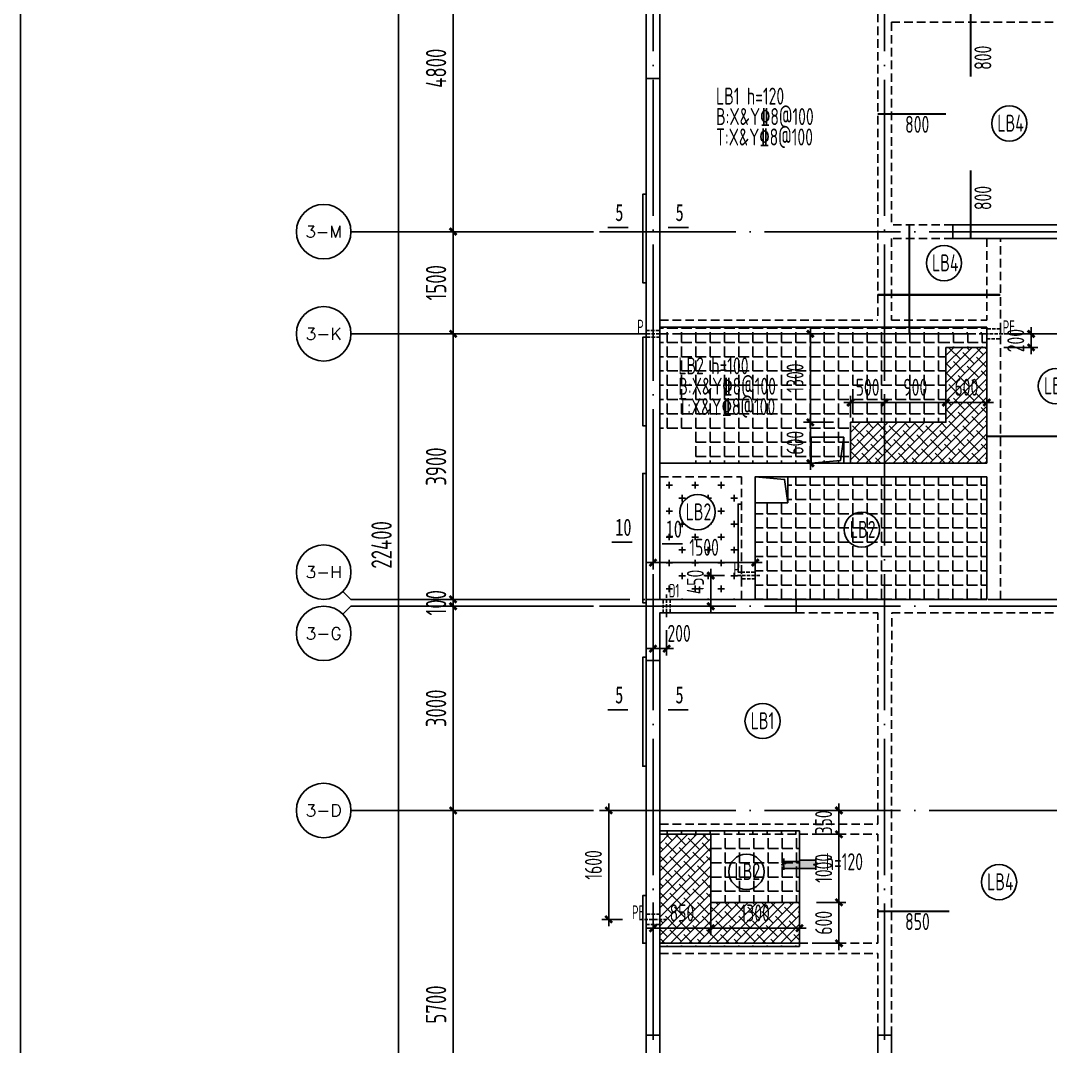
# Model space of a CAD drawing. Extents: x -173820 to 521180, y -715739 to 158231.
# Drawn here: x -14955 to 164, y 70945 to 86010 of the extents above; entities that cross this region are included whole.
import ezdxf
from ezdxf.enums import TextEntityAlignment as Align

# ---------------------------------------------------------------- set-up
doc = ezdxf.new("R2010")
doc.units = 0
doc.header["$LTSCALE"] = 1000
for name, pattern in [('DASH', [0.35, 0.25, -0.1]), ('DOTE', [2.42, 2, -0.2, 0.02, -0.2]), ('HIDDEN2', [0.1875, 0.125, -0.0625])]:
    doc.linetypes.add(name, pattern=pattern)
for name, color, linetype in [('A-线脚看线', 9, 'Continuous'), ('A-设备穿墙洞', 161, 'Continuous'), ('AXIS', 1, 'DOTE'), ('AXIS_TEXT', 7, 'Continuous'), ('DIM', 3, 'Continuous'), ('DIM1', 3, 'Continuous'), ('JG1', 3, 'Continuous'), ('填充', 8, 'Continuous'), ('墙', 6, 'Continuous'), ('挑板', 3, 'Continuous'), ('板筋', 6, 'Continuous'), ('梁', 4, 'HIDDEN2'), ('模板线', 3, 'Continuous'), ('洞口', 5, 'Continuous'), ('钢筋_文字', 7, 'Continuous'), ('钢筋长度标注', 7, 'Continuous')]:
    doc.layers.add(name, color=color, linetype=linetype)
doc.styles.add('_TCH_AXIS', font='COMPLEX', dxfattribs={"bigfont": 'GBCBIG'})
doc.styles.add('COMPLEX', font='COMPLEX')
doc.styles.add('TSSD_BOLD', font='tssdeng2.shx', dxfattribs={"width": 0.7, "height": 250, "bigfont": 'CHINA.shx'})
doc.styles.add('TSSD_Dimension', font='tssdeng.shx', dxfattribs={"width": 0.7, "bigfont": 'Hztxt.shx'})
doc.styles.add('zzt', font='tssdeng.shx', dxfattribs={"width": 0.7, "height": 300, "bigfont": 'tssdchn.shx'})
doc.styles.add('钢筋', font='tssdeng.shx', dxfattribs={"width": 0.7, "height": 250, "bigfont": 'tssdchn.shx'})
doc.styles.add('钢筋长度', font='tssdeng.shx', dxfattribs={"width": 0.7, "height": 300, "bigfont": 'tssdchn.shx'})
doc.styles.add('黑体', font='simhei.ttf', dxfattribs={"width": 0.8})
doc.dimstyles.new('DIM_1_100', dxfattribs={"dimtxt": 300, "dimasz": 100, "dimexe": 200, "dimexo": 50, "dimgap": 100, "dimtad": 1, "dimdec": 0, "dimzin": 0, "dimdsep": 46, "dimtxsty": 'zzt', "dimblk": 'ARCHTICK', "dimcen": 0, "dimclrt": 7, "dimadec": 0, "dimazin": 0, "dimtfac": 1, "dimtdec": 0, "dimtix": 1, "dimtmove": 2, "dimatfit": 0, "dimldrblk": 'ARCHTICK', "dimfxl": 0, "dimtolj": 1, "dimarcsym": 0})
doc.dimstyles.new('TSSD_100_100', dxfattribs={"dimtxt": 250, "dimasz": 100, "dimexe": 100, "dimexo": 250, "dimgap": 100, "dimtad": 1, "dimdec": 0, "dimzin": 0, "dimdsep": 46, "dimtxsty": 'TSSD_Dimension', "dimblk": 'ARCHTICK', "dimcen": 0, "dimdle": 100, "dimclrd": 3, "dimclre": 3, "dimclrt": 7, "dimadec": 0, "dimazin": 0, "dimtfac": 1, "dimtdec": 0, "dimtix": 1, "dimtmove": 2, "dimatfit": 3, "dimfxl": 0, "dimtolj": 1, "dimtzin": 0, "dimarcsym": 0})
pattern_1 = [(0, (-5670, 68710), (0, 209.55), [152.4, -57.15]), (90, (-5670, 68710), (-209.55, 1e-14), [152.4, -57.15])]

# ---------------------------------------------------------------- blocks, each defined once
blk = doc.blocks.new('_ArchTick')
at = {"color": 4, "linetype": 'ByBlock', "const_width": 0.4}
blk.add_lwpolyline([(-0.5, -0.5), (0.5, 0.5)], dxfattribs=at)
blk = doc.blocks.new('*D1288')
at = {"layer": 'Defpoints', "color": 0}
for p in [(-3360, 80110), (-2770, 80110), (-2770, 79510)]:
    blk.add_point(p, dxfattribs=at)
at = {"layer": 'DIM', "color": 3, "lineweight": -2}
for p, q in [((-3360, 79410), (-3360, 80210)), ((-3020, 80110), (-3460, 80110)), ((-3020, 79510), (-3460, 79510))]:
    blk.add_line(p, q, dxfattribs=at)
at = {"layer": 'DIM', "color": 3, "lineweight": -2, "xscale": 100, "yscale": 100, "zscale": 100}
for p, rotation in [((-3360, 80110), 90), ((-3360, 79510), 270)]:
    blk.add_blockref('_ArchTick', p, dxfattribs=dict(at, rotation=rotation))
at = {"layer": 'DIM', "color": 7, "insert": (-3585, 79810), "char_height": 250, "attachment_point": 5, "rotation": 90, "style": 'TSSD_Dimension'}
blk.add_mtext('\\A1;600', dxfattribs=at)
blk = doc.blocks.new('*D1287')
at = {"layer": 'Defpoints', "color": 0}
for p in [(-3360, 81410), (-2770, 81410), (-2770, 80110)]:
    blk.add_point(p, dxfattribs=at)
at = {"layer": 'DIM', "color": 3, "lineweight": -2}
for p, q in [((-3360, 80010), (-3360, 81510)), ((-3020, 81410), (-3460, 81410)), ((-3020, 80110), (-3460, 80110))]:
    blk.add_line(p, q, dxfattribs=at)
at = {"layer": 'DIM', "color": 3, "lineweight": -2, "xscale": 100, "yscale": 100, "zscale": 100}
for p, rotation in [((-3360, 81410), 90), ((-3360, 80110), 270)]:
    blk.add_blockref('_ArchTick', p, dxfattribs=dict(at, rotation=rotation))
at = {"layer": 'DIM', "color": 7, "insert": (-3585, 80760), "char_height": 250, "attachment_point": 5, "rotation": 90, "style": 'TSSD_Dimension'}
blk.add_mtext('\\A1;1300', dxfattribs=at)
blk = doc.blocks.new('*D1286')
at = {"layer": 'Defpoints', "color": 0}
for p in [(-2270, 80400), (-2770, 79930), (-2270, 79930)]:
    blk.add_point(p, dxfattribs=at)
at = {"layer": 'DIM', "color": 3, "lineweight": -2}
for p, q in [((-2770, 80180), (-2770, 80500)), ((-2270, 80180), (-2270, 80500)), ((-2770, 80400), (-2870, 80400)), ((-2770, 80400), (-2270, 80400)), ((-2270, 80400), (-2170, 80400))]:
    blk.add_line(p, q, dxfattribs=at)
at = {"layer": 'DIM', "color": 3, "lineweight": -2, "xscale": 100, "yscale": 100, "zscale": 100}
blk.add_blockref('_ArchTick', (-2770, 80400), dxfattribs=at)
at = {"layer": 'DIM', "color": 3, "lineweight": -2, "xscale": 100, "yscale": 100, "zscale": 100, "rotation": 180}
blk.add_blockref('_ArchTick', (-2270, 80400), dxfattribs=at)
at = {"layer": 'DIM', "color": 7, "insert": (-2520, 80625), "char_height": 250, "attachment_point": 5, "style": 'TSSD_Dimension'}
blk.add_mtext('\\A1;500', dxfattribs=at)
blk = doc.blocks.new('*D1285')
at = {"layer": 'Defpoints', "color": 0}
for p in [(-3520, 73060), (-2940, 73060), (-3520, 72460)]:
    blk.add_point(p, dxfattribs=at)
at = {"layer": 'DIM', "color": 3, "lineweight": -2}
for p, q in [((-3270, 73060), (-2840, 73060)), ((-2940, 72360), (-2940, 73160)), ((-3270, 72460), (-2840, 72460))]:
    blk.add_line(p, q, dxfattribs=at)
at = {"layer": 'DIM', "color": 3, "lineweight": -2, "xscale": 100, "yscale": 100, "zscale": 100}
for p, rotation in [((-2940, 73060), 90), ((-2940, 72460), 270)]:
    blk.add_blockref('_ArchTick', p, dxfattribs=dict(at, rotation=rotation))
at = {"layer": 'DIM', "color": 7, "insert": (-3165, 72760), "char_height": 250, "attachment_point": 5, "rotation": 90, "style": 'TSSD_Dimension'}
blk.add_mtext('\\A1;600', dxfattribs=at)
blk = doc.blocks.new('*D1284')
at = {"layer": 'Defpoints', "color": 0}
for p in [(-3520, 74410), (-2940, 74410), (-3520, 74060)]:
    blk.add_point(p, dxfattribs=at)
at = {"layer": 'DIM', "color": 3, "lineweight": -2}
for p, q in [((-3270, 74410), (-2840, 74410)), ((-2940, 74410), (-2940, 74510)), ((-2940, 74060), (-2940, 74410)), ((-3270, 74060), (-2840, 74060)), ((-2940, 74060), (-2940, 73960))]:
    blk.add_line(p, q, dxfattribs=at)
at = {"layer": 'DIM', "color": 3, "lineweight": -2, "xscale": 100, "yscale": 100, "zscale": 100}
for p, rotation in [((-2940, 74410), 270), ((-2940, 74060), 90)]:
    blk.add_blockref('_ArchTick', p, dxfattribs=dict(at, rotation=rotation))
at = {"layer": 'DIM', "color": 7, "insert": (-3165, 74235), "char_height": 250, "attachment_point": 5, "rotation": 90, "style": 'TSSD_Dimension'}
blk.add_mtext('\\A1;350', dxfattribs=at)
blk = doc.blocks.new('*D1283')
at = {"layer": 'Defpoints', "color": 0}
for p in [(-5670, 73310), (-4820, 73310), (-4820, 72680)]:
    blk.add_point(p, dxfattribs=at)
at = {"layer": 'DIM', "color": 3, "lineweight": -2}
for p, q in [((-5670, 73060), (-5670, 72580)), ((-4820, 73060), (-4820, 72580)), ((-5770, 72680), (-4720, 72680))]:
    blk.add_line(p, q, dxfattribs=at)
at = {"layer": 'DIM', "color": 3, "lineweight": -2, "xscale": 100, "yscale": 100, "zscale": 100, "rotation": 180}
blk.add_blockref('_ArchTick', (-5670, 72680), dxfattribs=at)
at = {"layer": 'DIM', "color": 3, "lineweight": -2, "xscale": 100, "yscale": 100, "zscale": 100}
blk.add_blockref('_ArchTick', (-4820, 72680), dxfattribs=at)
at = {"layer": 'DIM', "color": 7, "insert": (-5245, 72905), "char_height": 250, "attachment_point": 5, "style": 'TSSD_Dimension'}
blk.add_mtext('\\A1;850', dxfattribs=at)
blk = doc.blocks.new('*D1254')
at = {"layer": 'Defpoints', "color": 0}
for p in [(-1370, 80400), (-2270, 79930), (-1370, 79930)]:
    blk.add_point(p, dxfattribs=at)
at = {"layer": 'DIM', "color": 3, "lineweight": -2}
for p, q in [((-2270, 80180), (-2270, 80500)), ((-1370, 80180), (-1370, 80500)), ((-2370, 80400), (-1270, 80400))]:
    blk.add_line(p, q, dxfattribs=at)
at = {"layer": 'DIM', "color": 3, "lineweight": -2, "xscale": 100, "yscale": 100, "zscale": 100, "rotation": 180}
blk.add_blockref('_ArchTick', (-2270, 80400), dxfattribs=at)
at = {"layer": 'DIM', "color": 3, "lineweight": -2, "xscale": 100, "yscale": 100, "zscale": 100}
blk.add_blockref('_ArchTick', (-1370, 80400), dxfattribs=at)
at = {"layer": 'DIM', "color": 7, "insert": (-1820, 80625), "char_height": 250, "attachment_point": 5, "style": 'TSSD_Dimension'}
blk.add_mtext('\\A1;900', dxfattribs=at)
blk = doc.blocks.new('*D1253')
at = {"layer": 'Defpoints', "color": 0}
for p in [(-770, 80400), (-1370, 79930), (-770, 79930)]:
    blk.add_point(p, dxfattribs=at)
at = {"layer": 'DIM', "color": 3, "lineweight": -2}
for p, q in [((-1370, 80180), (-1370, 80500)), ((-770, 80180), (-770, 80500)), ((-1470, 80400), (-670, 80400))]:
    blk.add_line(p, q, dxfattribs=at)
at = {"layer": 'DIM', "color": 3, "lineweight": -2, "xscale": 100, "yscale": 100, "zscale": 100, "rotation": 180}
blk.add_blockref('_ArchTick', (-1370, 80400), dxfattribs=at)
at = {"layer": 'DIM', "color": 3, "lineweight": -2, "xscale": 100, "yscale": 100, "zscale": 100}
blk.add_blockref('_ArchTick', (-770, 80400), dxfattribs=at)
at = {"layer": 'DIM', "color": 7, "insert": (-1070, 80625), "char_height": 250, "attachment_point": 5, "style": 'TSSD_Dimension'}
blk.add_mtext('\\A1;600', dxfattribs=at)
blk = doc.blocks.new('*D1252')
at = {"layer": 'Defpoints', "color": 0}
for p in [(-5670, 78720), (-4170, 78720), (-5670, 78050)]:
    blk.add_point(p, dxfattribs=at)
at = {"layer": 'DIM', "color": 3, "lineweight": -2}
for p, q in [((-5670, 78470), (-5670, 77950)), ((-4170, 78470), (-4170, 77950)), ((-4070, 78050), (-5770, 78050))]:
    blk.add_line(p, q, dxfattribs=at)
at = {"layer": 'DIM', "color": 3, "lineweight": -2, "xscale": 100, "yscale": 100, "zscale": 100, "rotation": 180}
blk.add_blockref('_ArchTick', (-5670, 78050), dxfattribs=at)
at = {"layer": 'DIM', "color": 3, "lineweight": -2, "xscale": 100, "yscale": 100, "zscale": 100}
blk.add_blockref('_ArchTick', (-4170, 78050), dxfattribs=at)
at = {"layer": 'DIM', "color": 7, "insert": (-4920, 78275), "char_height": 250, "attachment_point": 5, "style": 'TSSD_Dimension'}
blk.add_mtext('\\A1;1500', dxfattribs=at)
blk = doc.blocks.new('*D1193')
at = {"layer": 'Defpoints', "color": 0}
for p in [(-770, 81410), (-120, 81410), (-770, 81210)]:
    blk.add_point(p, dxfattribs=at)
at = {"layer": 'DIM', "color": 3, "lineweight": -2}
for p, q in [((-120, 81410), (-120, 81510)), ((-520, 81410), (-20, 81410)), ((-120, 81210), (-120, 81410)), ((-520, 81210), (-20, 81210)), ((-120, 81210), (-120, 81110))]:
    blk.add_line(p, q, dxfattribs=at)
at = {"layer": 'DIM', "color": 3, "lineweight": -2, "xscale": 100, "yscale": 100, "zscale": 100}
for p, rotation in [((-120, 81410), 270), ((-120, 81210), 90)]:
    blk.add_blockref('_ArchTick', p, dxfattribs=dict(at, rotation=rotation))
at = {"layer": 'DIM', "color": 7, "insert": (-345, 81310), "char_height": 250, "attachment_point": 5, "rotation": 90, "style": 'TSSD_Dimension'}
blk.add_mtext('\\A1;200', dxfattribs=at)
blk = doc.blocks.new('$1292675')
at = {"layer": 'JG1'}
blk.add_hatch(color=8, dxfattribs=at).paths.add_polyline_path([(502, 20), (502, 64), (470, 74), (534, 91), (502, 101), (502, 140), (262, 140), (262, 120), (32, 120), (32, 101), (64, 91), (0, 74), (32, 64), (32, 20)])
for p, q in [((262, 120), (32, 120)), ((32, 20), (502, 20)), ((502, 140), (262, 140)), ((262, 140), (262, 120))]:
    blk.add_line(p, q, dxfattribs=at)
for points in [[(32, 165), (32, 101), (64, 91), (0, 74), (32, 64), (32, 0)], [(502, 165), (502, 101), (534, 91), (470, 74), (502, 64), (502, 0)]]:
    blk.add_lwpolyline(points, dxfattribs=at)
blk = doc.blocks.new('$1479726')
at = {"layer": '模板线', "color": 4, "const_width": 22.7}
for points in [[(0, 0), (302, 0)], [(886, 0), (1188, 0)]]:
    blk.add_lwpolyline(points, dxfattribs=at)
at = {"layer": '模板线', "color": 0, "style": '黑体', "width": 0.7}
for p in [(172, 220), (1057, 220)]:
    blk.add_text('5', height=252, dxfattribs=at).set_placement(p, align=Align.MIDDLE_CENTER)
blk = doc.blocks.new('*D1035')
at = {"layer": 'Defpoints', "color": 0}
for p in [(-3520, 74060), (-2940, 74060), (-3520, 73060)]:
    blk.add_point(p, dxfattribs=at)
at = {"layer": 'DIM', "color": 3, "lineweight": -2}
for p, q in [((-2940, 72960), (-2940, 74160)), ((-3270, 74060), (-2840, 74060)), ((-3270, 73060), (-2840, 73060))]:
    blk.add_line(p, q, dxfattribs=at)
at = {"layer": 'DIM', "color": 3, "lineweight": -2, "xscale": 100, "yscale": 100, "zscale": 100}
for p, rotation in [((-2940, 74060), 90), ((-2940, 73060), 270)]:
    blk.add_blockref('_ArchTick', p, dxfattribs=dict(at, rotation=rotation))
at = {"layer": 'DIM', "color": 7, "insert": (-3165, 73560), "char_height": 250, "attachment_point": 5, "rotation": 90, "style": 'TSSD_Dimension'}
blk.add_mtext('\\A1;1000', dxfattribs=at)
blk = doc.blocks.new('*D1000')
at = {"layer": 'Defpoints', "color": 0}
for p in [(-4820, 73310), (-3520, 73310), (-3520, 72680)]:
    blk.add_point(p, dxfattribs=at)
at = {"layer": 'DIM', "color": 3, "lineweight": -2}
for p, q in [((-4820, 73060), (-4820, 72580)), ((-3520, 73060), (-3520, 72580)), ((-4920, 72680), (-3420, 72680))]:
    blk.add_line(p, q, dxfattribs=at)
at = {"layer": 'DIM', "color": 3, "lineweight": -2, "xscale": 100, "yscale": 100, "zscale": 100, "rotation": 180}
blk.add_blockref('_ArchTick', (-4820, 72680), dxfattribs=at)
at = {"layer": 'DIM', "color": 3, "lineweight": -2, "xscale": 100, "yscale": 100, "zscale": 100}
blk.add_blockref('_ArchTick', (-3520, 72680), dxfattribs=at)
at = {"layer": 'DIM', "color": 7, "insert": (-4170, 72905), "char_height": 250, "attachment_point": 5, "style": 'TSSD_Dimension'}
blk.add_mtext('\\A1;1300', dxfattribs=at)
blk = doc.blocks.new('*D389')
at = {"layer": 'Defpoints', "color": 0}
for p in [(-2935, 5700), (-875, 5700), (-875, 0)]:
    blk.add_point(p, dxfattribs=at)
at = {"layer": 'DIM1', "color": 0, "lineweight": -2}
for p, q in [((-925, 5700), (-3135, 5700)), ((-2935, 0), (-2935, 5700)), ((-925, 0), (-3135, 0))]:
    blk.add_line(p, q, dxfattribs=at)
at = {"layer": 'DIM1', "color": 0, "lineweight": -2, "xscale": 100, "yscale": 100, "zscale": 100}
for p, rotation in [((-2935, 5700), 90), ((-2935, 0), 270)]:
    blk.add_blockref('_ArchTick', p, dxfattribs=dict(at, rotation=rotation))
at = {"layer": 'DIM1', "color": 7, "insert": (-3185, 2850), "char_height": 300, "attachment_point": 5, "rotation": 90, "style": 'zzt'}
blk.add_mtext('\\A1;5700', dxfattribs=at)
blk = doc.blocks.new('*D390')
at = {"layer": 'Defpoints', "color": 0}
for p in [(-2935, 8700), (-875, 8700), (-875, 5700)]:
    blk.add_point(p, dxfattribs=at)
at = {"layer": 'DIM1', "color": 0, "lineweight": -2}
for p, q in [((-925, 8700), (-3135, 8700)), ((-2935, 5700), (-2935, 8700)), ((-925, 5700), (-3135, 5700))]:
    blk.add_line(p, q, dxfattribs=at)
at = {"layer": 'DIM1', "color": 0, "lineweight": -2, "xscale": 100, "yscale": 100, "zscale": 100}
for p, rotation in [((-2935, 8700), 90), ((-2935, 5700), 270)]:
    blk.add_blockref('_ArchTick', p, dxfattribs=dict(at, rotation=rotation))
at = {"layer": 'DIM1', "color": 7, "insert": (-3185, 7200), "char_height": 300, "attachment_point": 5, "rotation": 90, "style": 'zzt'}
blk.add_mtext('\\A1;3000', dxfattribs=at)
blk = doc.blocks.new('*D391')
at = {"layer": 'Defpoints', "color": 0}
for p in [(-2935, 8800), (-875, 8800), (-875, 8700)]:
    blk.add_point(p, dxfattribs=at)
at = {"layer": 'DIM1', "color": 0, "lineweight": -2}
for p, q in [((-925, 8800), (-3135, 8800)), ((-2935, 8800), (-2935, 8900)), ((-2935, 8700), (-2935, 8800)), ((-925, 8700), (-3135, 8700)), ((-2935, 8700), (-2935, 8600))]:
    blk.add_line(p, q, dxfattribs=at)
at = {"layer": 'DIM1', "color": 0, "lineweight": -2, "xscale": 100, "yscale": 100, "zscale": 100}
for p, rotation in [((-2935, 8800), 270), ((-2935, 8700), 90)]:
    blk.add_blockref('_ArchTick', p, dxfattribs=dict(at, rotation=rotation))
at = {"layer": 'DIM1', "color": 7, "insert": (-3185, 8750), "char_height": 300, "attachment_point": 5, "rotation": 90, "style": 'zzt'}
blk.add_mtext('\\A1;100', dxfattribs=at)
blk = doc.blocks.new('*D392')
at = {"layer": 'Defpoints', "color": 0}
for p in [(-2935, 12700), (-875, 12700), (-875, 8800)]:
    blk.add_point(p, dxfattribs=at)
at = {"layer": 'DIM1', "color": 0, "lineweight": -2}
for p, q in [((-925, 12700), (-3135, 12700)), ((-2935, 8800), (-2935, 12700)), ((-925, 8800), (-3135, 8800))]:
    blk.add_line(p, q, dxfattribs=at)
at = {"layer": 'DIM1', "color": 0, "lineweight": -2, "xscale": 100, "yscale": 100, "zscale": 100}
for p, rotation in [((-2935, 12700), 90), ((-2935, 8800), 270)]:
    blk.add_blockref('_ArchTick', p, dxfattribs=dict(at, rotation=rotation))
at = {"layer": 'DIM1', "color": 7, "insert": (-3185, 10750), "char_height": 300, "attachment_point": 5, "rotation": 90, "style": 'zzt'}
blk.add_mtext('\\A1;3900', dxfattribs=at)
blk = doc.blocks.new('*D393')
at = {"layer": 'Defpoints', "color": 0}
for p in [(-2935, 14200), (-875, 14200), (-875, 12700)]:
    blk.add_point(p, dxfattribs=at)
at = {"layer": 'DIM1', "color": 0, "lineweight": -2}
for p, q in [((-925, 14200), (-3135, 14200)), ((-2935, 12700), (-2935, 14200)), ((-925, 12700), (-3135, 12700))]:
    blk.add_line(p, q, dxfattribs=at)
at = {"layer": 'DIM1', "color": 0, "lineweight": -2, "xscale": 100, "yscale": 100, "zscale": 100}
for p, rotation in [((-2935, 14200), 90), ((-2935, 12700), 270)]:
    blk.add_blockref('_ArchTick', p, dxfattribs=dict(at, rotation=rotation))
at = {"layer": 'DIM1', "color": 7, "insert": (-3185, 13450), "char_height": 300, "attachment_point": 5, "rotation": 90, "style": 'zzt'}
blk.add_mtext('\\A1;1500', dxfattribs=at)
blk = doc.blocks.new('*D394')
at = {"layer": 'Defpoints', "color": 0}
for p in [(-2935, 19000), (-875, 19000), (-875, 14200)]:
    blk.add_point(p, dxfattribs=at)
at = {"layer": 'DIM1', "color": 0, "lineweight": -2}
for p, q in [((-925, 19000), (-3135, 19000)), ((-2935, 14200), (-2935, 19000)), ((-925, 14200), (-3135, 14200))]:
    blk.add_line(p, q, dxfattribs=at)
at = {"layer": 'DIM1', "color": 0, "lineweight": -2, "xscale": 100, "yscale": 100, "zscale": 100}
for p, rotation in [((-2935, 19000), 90), ((-2935, 14200), 270)]:
    blk.add_blockref('_ArchTick', p, dxfattribs=dict(at, rotation=rotation))
at = {"layer": 'DIM1', "color": 7, "insert": (-3185, 16600), "char_height": 300, "attachment_point": 5, "rotation": 90, "style": 'zzt'}
blk.add_mtext('\\A1;4800', dxfattribs=at)
blk = doc.blocks.new('*D396')
at = {"layer": 'Defpoints', "color": 0}
for p in [(-3735, 20800), (-875, 20800), (-875, -1600)]:
    blk.add_point(p, dxfattribs=at)
at = {"layer": 'DIM1', "color": 0, "lineweight": -2}
for p, q in [((-925, 20800), (-3935, 20800)), ((-3735, -1600), (-3735, 20800)), ((-925, -1600), (-3935, -1600))]:
    blk.add_line(p, q, dxfattribs=at)
at = {"layer": 'DIM1', "color": 0, "lineweight": -2, "xscale": 100, "yscale": 100, "zscale": 100}
for p, rotation in [((-3735, 20800), 90), ((-3735, -1600), 270)]:
    blk.add_blockref('_ArchTick', p, dxfattribs=dict(at, rotation=rotation))
at = {"layer": 'DIM1', "color": 7, "insert": (-3985, 9600), "char_height": 300, "attachment_point": 5, "rotation": 90, "style": 'zzt'}
blk.add_mtext('\\A1;22400', dxfattribs=at)
blk = doc.blocks.new('_AXISO')
at = {"color": 3}
blk.add_circle((0, 0), 0.5, dxfattribs=at)
at = {"layer": 'AXIS_TEXT', "color": 3, "style": 'COMPLEX', "width": 1.041667}
blk.add_attdef('A', text='', height=0.56, dxfattribs=at).set_placement((-0.25, -0.28), (0.25, -0.28), align=Align.FIT)
blk = doc.blocks.new('$1466424')
at = {"layer": '板筋', "const_width": 30}
for points in [[(4762, 18179), (4762, 19929)], [(3400, 17630), (4400, 17630)], [(4762, 15804), (4762, 16804)], [(3863, 14404), (3863, 16004)], [(3400, 14976), (5200, 14976)], [(5000, 12900), (6900, 12900)], [(3400, 5922), (4450, 5922)]]:
    blk.add_lwpolyline(points, dxfattribs=at)
at = {"layer": '钢筋_文字'}
for centre in [(5331, 17492, 0), (4372, 15442, 0), (6015, 13636, 0), (754, 11784, 0), (3165, 11527, 0), (1709, 8717, 0), (1472, 6502, 0), (5180, 6352, 0)]:
    blk.add_circle(centre, 259, dxfattribs=at)
at = {"layer": '钢筋_文字', "color": 7, "linetype": 'Continuous', "width": 0.7}
for s, style, p in [('LB1 h=120', 'TSSD_BOLD', (1025, 17769, 0)), ('B:X&Y%%1328@100', '钢筋', (1025, 17469, 0)), ('T:X&Y%%1328@100', '钢筋', (1025, 17169, 0)), ('LB2 h=100', 'TSSD_BOLD', (471, 13809, 0)), ('B:X&Y%%1328@100', '钢筋', (471, 13509, 0)), ('T:X&Y%%1328@100', '钢筋', (471, 13209, 0)), (' h=120', 'TSSD_BOLD', (2528, 6526, 0))]:
    blk.add_text(s, height=250, dxfattribs=dict(at, style=style)).set_placement(p)
at = {"layer": '钢筋_文字', "style": 'TSSD_BOLD', "width": 0.7}
for s, p in [('LB4', (5156, 17372, 0)), ('LB4', (4197, 15321, 0)), ('LB4', (5840, 13516, 0)), ('LB2', (579, 11664, 0)), ('LB2', (2990, 11407, 0)), ('LB1', (1534, 8597, 0)), ('LB2', (1297, 6382, 0)), ('LB4', (5005, 6231, 0))]:
    blk.add_text(s, height=250, dxfattribs=at).set_placement(p)
at = {"layer": '钢筋长度标注', "style": '钢筋长度', "width": 0.7}
for p in [(5068, 18281), (5068, 16221)]:
    blk.add_text('800', height=250, rotation=90, dxfattribs=at).set_placement(p)
for s, p in [('800', (3801, 17355)), ('850', (3801, 5647))]:
    blk.add_text(s, height=250, dxfattribs=at).set_placement(p)
blk = doc.blocks.new('$1642317')
at = {"layer": '洞口'}
for points in [[(2700, 5130), (2220, 5130), (2220, 4750), (2700, 4750)], [(1880, 4170), (1400, 4170), (1400, 4550), (1880, 4550)]]:
    blk.add_lwpolyline(points, close=True, dxfattribs=at)
for points in [[(2700, 5130), (2652, 4788), (2220, 4750)], [(1880, 4170), (1832, 4512), (1400, 4550)]]:
    blk.add_lwpolyline(points, dxfattribs=at)
blk = doc.blocks.new('$133032')
at = {"layer": '挑板'}
blk.add_lwpolyline([(0, 22800), (0, 1700), (500, 1700), (500, 1000), (600, 1000), (600, 1100), (2100, 1100), (2100, 1000), (3400, 1000), (3400, 0), (4200, 0), (4200, 100), (6500, 100)], dxfattribs=at)
blk = doc.blocks.new('$1413619')
at = {"layer": 'A-线脚看线', "color": 5, "elevation": 0}
for points in [[(50, 16500), (0, 16500), (0, 15200), (50, 15200)], [(50, 14400), (0, 14400), (0, 13100), (50, 13100)], [(50, 12400), (0, 12400), (0, 10500), (50, 10500)], [(1450, 11950), (1400, 11950), (1400, 10950), (1450, 10950)], [(50, 8100), (0, 8100), (0, 9700), (50, 9700)], [(50, 5500), (0, 5500), (0, 6200), (50, 6200)]]:
    blk.add_lwpolyline(points, dxfattribs=at)
blk = doc.blocks.new('$145458')
at = {"layer": 'A-设备穿墙洞', "linetype": 'DASH', "ltscale": 0.2, "elevation": 0}
for points in [[(581, 6325), (481, 6325), (481, 6525), (581, 6525)], [(5131, 200), (5131, 50), (5331, 50), (5331, 200)]]:
    blk.add_lwpolyline(points, close=True, dxfattribs=at)
for points in [[(531, 6596), (531, 6258)], [(5035, 125), (5436, 125)]]:
    blk.add_lwpolyline(points, dxfattribs=at)
at = {"layer": 'A-设备穿墙洞', "linetype": 'DASH', "ltscale": 0.2}
for points in [[(7131, 5025), (7131, 4925), (6931, 4925), (6931, 5025)], [(7231, 4725), (7331, 4725), (7331, 4625), (7231, 4625)], [(331, 175), (331, 75), (131, 75), (131, 175)]]:
    blk.add_lwpolyline(points, close=True, dxfattribs=at)
for points in [[(6860, 4975), (7198, 4975)], [(7281, 4554), (7281, 4792)], [(68, 125), (413, 125)]]:
    blk.add_lwpolyline(points, dxfattribs=at)
at = {"layer": 'A-设备穿墙洞', "color": 7, "linetype": 'DASH', "ltscale": 0.2, "style": 'zzt', "width": 0.6}
for s, p in [('D2', (498, 6619)), ('D1', (6752, 4993)), ('D1', (7152, 4413)), ('P', (0, 132)), ('PF', (5366, 123))]:
    blk.add_text(s, height=200, dxfattribs=at).set_placement(p)
blk = doc.blocks.new('$1837993')
at = {"layer": 'A-设备穿墙洞', "linetype": 'DASH', "ltscale": 0.2}
for points in [[(1875, 9450), (1540, 9450)], [(507, 9171), (507, 8833)], [(111, 4400), (512, 4400)], [(3457, 471), (3457, 133)], [(3957, 471), (3957, 133)], [(3536, 50), (3774, 50)]]:
    blk.add_lwpolyline(points, dxfattribs=at)
for points in [[(1807, 9500), (1807, 9400), (1607, 9400), (1607, 9500)], [(557, 8900), (457, 8900), (457, 9100), (557, 9100)], [(207, 4475), (207, 4325), (407, 4325), (407, 4475)], [(3507, 200), (3407, 200), (3407, 400), (3507, 400)], [(3907, 200), (4007, 200), (4007, 400), (3907, 400)], [(3707, 0), (3707, 100), (3607, 100), (3607, 0)]]:
    blk.add_lwpolyline(points, close=True, dxfattribs=at)
at = {"layer": 'A-设备穿墙洞', "color": 7, "linetype": 'DASH', "ltscale": 0.2, "style": 'zzt', "width": 0.6}
for s, p in [('P', (1489, 9448)), ('D1', (537, 9128)), ('PF', (0, 4405)), ('D1', (3328, 433)), ('D2', (3987, 406)), ('D2', (3765, -14))]:
    blk.add_text(s, height=200, dxfattribs=at).set_placement(p)
blk = doc.blocks.new('*D11649')
at = {"layer": 'Defpoints', "color": 0}
for p in [(350, 6248), (804, 6248, 0), (804, 4648)]:
    blk.add_point(p, dxfattribs=at)
at = {"layer": 'DIM1', "color": 3, "lineweight": -2}
for p, q in [((554, 6248), (250, 6248)), ((350, 4548), (350, 6348)), ((554, 4648), (250, 4648))]:
    blk.add_line(p, q, dxfattribs=at)
at = {"layer": 'DIM1', "color": 3, "lineweight": -2, "xscale": 100, "yscale": 100, "zscale": 100}
for p, rotation in [((350, 6248), 90), ((350, 4648), 270)]:
    blk.add_blockref('_ArchTick', p, dxfattribs=dict(at, rotation=rotation))
at = {"layer": 'DIM1', "color": 7, "insert": (125, 5448), "char_height": 250, "attachment_point": 5, "rotation": 90, "style": 'TSSD_Dimension'}
blk.add_mtext('\\A1;1600', dxfattribs=at)
blk = doc.blocks.new('*D11650')
at = {"layer": 'Defpoints', "color": 0}
for p in [(2300, 9698), (1847, 9248), (2300, 9248, 0)]:
    blk.add_point(p, dxfattribs=at)
at = {"layer": 'DIM1', "color": 3, "lineweight": -2}
for p, q in [((2050, 9698), (1747, 9698)), ((1847, 9798), (1847, 9148)), ((2050, 9248), (1747, 9248))]:
    blk.add_line(p, q, dxfattribs=at)
at = {"layer": 'DIM1', "color": 3, "lineweight": -2, "xscale": 100, "yscale": 100, "zscale": 100}
for p, rotation in [((1847, 9698), 90), ((1847, 9248), 270)]:
    blk.add_blockref('_ArchTick', p, dxfattribs=dict(at, rotation=rotation))
at = {"layer": 'DIM1', "color": 7, "insert": (1622, 9603), "char_height": 250, "attachment_point": 5, "rotation": 90, "style": 'TSSD_Dimension'}
blk.add_mtext('\\A1;450', dxfattribs=at)
blk = doc.blocks.new('*D11692')
at = {"layer": 'Defpoints', "color": 0}
for p in [(1000, 9148), (1200, 9148, 0), (1000, 8624)]:
    blk.add_point(p, dxfattribs=at)
at = {"layer": 'DIM1', "color": 3, "lineweight": -2}
for p, q in [((1000, 8898), (1000, 8524)), ((1200, 8898), (1200, 8524)), ((1000, 8624), (900, 8624)), ((1200, 8624), (1000, 8624)), ((1200, 8624), (1300, 8624))]:
    blk.add_line(p, q, dxfattribs=at)
at = {"layer": 'DIM1', "color": 3, "lineweight": -2, "xscale": 100, "yscale": 100, "zscale": 100}
blk.add_blockref('_ArchTick', (1000, 8624), dxfattribs=at)
at = {"layer": 'DIM1', "color": 3, "lineweight": -2, "xscale": 100, "yscale": 100, "zscale": 100, "rotation": 180}
blk.add_blockref('_ArchTick', (1200, 8624), dxfattribs=at)
at = {"layer": 'DIM1', "color": 7, "insert": (1383, 8849), "char_height": 250, "attachment_point": 5, "style": 'TSSD_Dimension'}
blk.add_mtext('\\A1;200', dxfattribs=at)
blk = doc.blocks.new('$1747251')
at = {"layer": '模板线', "color": 4, "const_width": 22.7}
for points in [[(0, 25), (302, 25)], [(741, 0), (1044, 0)]]:
    blk.add_lwpolyline(points, dxfattribs=at)
at = {"layer": '模板线', "color": 0, "style": '黑体', "width": 0.7}
for p in [(172, 245), (913, 220)]:
    blk.add_text('10', height=252, dxfattribs=at).set_placement(p, align=Align.MIDDLE_CENTER)
blk = doc.blocks.new('$1783196')
at = {"layer": 'AXIS'}
for p, q in [((5234.9, 3480), (5234.9, 27859.5)), ((8634.9, 3480), (8634.9, 27859.5)), ((54849.9, 20188.3), (4360, 20188.3)), ((29334.9, 18688.3), (4360, 18688.3)), ((46034.9, 14788.3), (4360, 14788.3)), ((54849.9, 14688.3), (4360, 14688.3)), ((54849.9, 11688.3), (4360, 11688.3))]:
    blk.add_line(p, q, dxfattribs=at)
at = {"layer": 'DIM1'}
for p, q in [((4360, 20188.3), (800, 20188.3)), ((4360, 18688.3), (800, 18688.3)), ((682.8, 14905.5), (800, 14788.3)), ((682.8, 14571.2), (800, 14688.3)), ((4360, 14788.3), (800, 14788.3)), ((4360, 14688.3), (800, 14688.3)), ((4360, 11688.3), (800, 11688.3))]:
    blk.add_line(p, q, dxfattribs=at)
ref = blk.add_blockref('_AXISO', (400, 20188.3), dxfattribs=dict(at, xscale=800, yscale=800, zscale=800))
ref.add_attrib('A', '3-M', dxfattribs={"layer": 'AXIS_TEXT', "height": 169.79, "style": '_TCH_AXIS'}).set_placement((133.2, 20103.4), (666.8, 20103.4), align=Align.FIT)
ref = blk.add_blockref('_AXISO', (400, 18688.3), dxfattribs=dict(at, xscale=800, yscale=800, zscale=800))
ref.add_attrib('A', '3-K', dxfattribs={"layer": 'AXIS_TEXT', "height": 174.59, "style": '_TCH_AXIS'}).set_placement((134, 18601), (666, 18601), align=Align.FIT)
ref = blk.add_blockref('_AXISO', (400, 15188.3), dxfattribs=dict(at, xscale=800, yscale=800, zscale=800))
ref.add_attrib('A', '3-H', dxfattribs={"layer": 'AXIS_TEXT', "height": 172.16, "style": '_TCH_AXIS'}).set_placement((133.6, 15102.3), (666.4, 15102.3), align=Align.FIT)
ref = blk.add_blockref('_AXISO', (400, 14288.3), dxfattribs=dict(at, xscale=800, yscale=800, zscale=800))
ref.add_attrib('A', '3-G', dxfattribs={"layer": 'AXIS_TEXT', "height": 177.09, "style": '_TCH_AXIS'}).set_placement((134.4, 14199.8), (665.6, 14199.8), align=Align.FIT)
ref = blk.add_blockref('_AXISO', (400, 11688.3), dxfattribs=dict(at, xscale=800, yscale=800, zscale=800))
ref.add_attrib('A', '3-D', dxfattribs={"layer": 'AXIS_TEXT', "height": 179.65, "style": '_TCH_AXIS'}).set_placement((134.8, 11598.5), (665.2, 11598.5), align=Align.FIT)
for p1, p2, distance, picture, middle in [((4360, 4388.3), (4360, 26788.3), 2860, '*D396', (1250, 15588.3)), ((4360, 20188.3), (4360, 24988.3), 2060, '*D394', (2050, 22588.3)), ((4360, 18688.3), (4360, 20188.3), 2060, '*D393', (2050, 19438.3)), ((4360, 14788.3), (4360, 18688.3), 2060, '*D392', (2050, 16738.3)), ((4360, 14688.3), (4360, 14788.3), 2060, '*D391', (2050, 14738.3)), ((4360, 11688.3), (4360, 14688.3), 2060, '*D390', (2050, 13188.3)), ((4360, 5988.3), (4360, 11688.3), 2060, '*D389', (2050, 8838.3))]:
    dim = blk.add_aligned_dim(p1=p1, p2=p2, distance=distance, dimstyle='DIM_1_100', dxfattribs=at)
    dim.commit()
    dim.dimension.update_dxf_attribs({"geometry": picture, "text_midpoint": middle, "insert": (5234.9, 5988.3)})
blk = doc.blocks.new('$1186913')
at = {"layer": 'A-设备穿墙洞'}
for name, p in [('$145458', (768.9, 13122.9)), ('$1837993', (693.1, 247.9))]:
    blk.add_blockref(name, p, dxfattribs=at)
at = {"layer": 'DIM1'}
dim = blk.add_linear_dim(base=(1846.9, 9247.9), p1=(2300.2, 9697.9), p2=(2300.2, 9247.9, 0), angle=90, dimstyle='TSSD_100_100', dxfattribs=at)
dim.commit()
dim.dimension.update_dxf_attribs({"geometry": '*D11650', "text_midpoint": (1621.9, 9602.9), "dimtype": 128})
dim = blk.add_linear_dim(base=(1000.2, 8623.6, 0), p1=(1200.2, 9147.9), p2=(1000.2, 9147.9, 0), dimstyle='TSSD_100_100', dxfattribs=at)
dim.commit()
dim.dimension.update_dxf_attribs({"geometry": '*D11692', "text_midpoint": (1383, 8848.6, 0), "dimtype": 128})
dim = blk.add_linear_dim(base=(350, 6247.9), p1=(804.1, 4647.9), p2=(804.1, 6247.9, 0), angle=90, dimstyle='TSSD_100_100', dxfattribs=at)
dim.commit()
dim.dimension.update_dxf_attribs({"geometry": '*D11649', "text_midpoint": (125, 5447.9)})

msp = doc.modelspace()

# ---------------------------------------------------------------- hatches: boundary and pattern name
at = {"layer": 'JG1'}
h = msp.add_hatch(dxfattribs=at)
h.set_pattern_fill('ANSI38,_O', color=8, scale=30)
h.set_pattern_definition([(45, (-5670, 68710), (-67.3519, 67.3519), []), (135, (-5670, 68710), (-202.05576, 67.3519), [238.125, -142.875])])
h.paths.add_polyline_path([(-770, 81210), (-1370, 81210), (-1370, 80110), (-2770, 80110), (-2770, 79510), (-770, 79510)])
h = msp.add_hatch(dxfattribs=at)
h.set_pattern_fill('ANSI38,_O', color=8, scale=30)
h.set_pattern_definition([(45, (1e-10, 9310), (-67.35192, 67.35192), []), (135, (1e-10, 9310), (-202.05576, 67.35192), [238.125, -142.875])])
h.paths.add_polyline_path([(-4820, 73060), (-4820, 74060), (-5570, 74060), (-5570, 72460), (-3520, 72460), (-3520, 73060)])
at = {"layer": '填充', "linetype": 'Continuous'}
h = msp.add_hatch(dxfattribs=at)
h.set_pattern_fill('ANGLE', color=256, scale=30, style=0)
h.set_pattern_definition(pattern_1)
h.paths.add_polyline_path([(-1907.2, 81410), (-1907.2, 81510), (-5570, 81510), (-5570, 81410)])
h = msp.add_hatch(dxfattribs=at)
h.set_pattern_fill('ANGLE', color=256, scale=30, style=0)
h.set_pattern_definition(pattern_1)
h.paths.add_polyline_path([(-1370, 81410), (-770, 81410), (-770, 81510), (-1907.2, 81510), (-1907.2, 81410)])
h = msp.add_hatch(dxfattribs=at)
h.set_pattern_fill('ANGLE', color=256, scale=30, style=0)
h.set_pattern_definition(pattern_1)
h.paths.add_polyline_path([(-5090, 79890), (-5090, 79510), (-2770, 79510), (-2770, 80110), (-1370, 80110), (-1370, 81410), (-5570, 81410), (-5570, 79990), (-5190, 79990), (-5190, 79890)])
h = msp.add_hatch(dxfattribs=at)
h.set_pattern_fill('ANGLE', color=256, scale=30, style=0)
h.set_pattern_definition([(0, (-7e-12, 68710), (0, 209.55), [152.4, -57.15]), (90, (-7e-12, 68710), (-209.55, 1e-14), [152.4, -57.15])])
h.paths.add_polyline_path([(-770, 81210), (-770, 81410), (-1370, 81410), (-1370, 81210)])
h = msp.add_hatch(dxfattribs=at)
h.set_pattern_fill('CROSS', color=256, scale=30, style=0)
h.set_pattern_definition([(0, (-5670, 68710), (190.5, 190.5), [95.25, -285.75]), (90, (-5622.38, 68662.38), (-190.5, 190.5), [95.25, -285.75])])
h.paths.add_polyline_path([(-4370, 79310), (-5570, 79310), (-5570, 77510), (-4370, 77510)])
h.paths.add_polyline_path([(-5274.9, 78790.1, -1), (-4756.5, 78790.1, -1)], flags=16)
h.paths.add_polyline_path([(-5214.2, 78638.7), (-4776.7, 78638.7), (-4776.7, 78941.5), (-5214.2, 78941.5)], flags=8)
h = msp.add_hatch(dxfattribs=at)
h.set_pattern_fill('ANGLE', color=256, scale=30, style=0)
h.set_pattern_definition(pattern_1)
h.paths.add_polyline_path([(-770, 77510), (-770, 79310), (-3690, 79310), (-3690, 78930), (-4170, 78930), (-4170, 77510), (-3570, 77510)])
h = msp.add_hatch(dxfattribs=at)
h.set_pattern_fill('ANGLE', color=256, scale=30, style=0)
h.set_pattern_definition(pattern_1)
h.paths.add_polyline_path([(-3520, 74060), (-3520, 74110), (-5570, 74110), (-5570, 74060), (-4970, 74060)])
h = msp.add_hatch(dxfattribs=at)
h.set_pattern_fill('ANGLE', color=256, scale=30, style=0)
h.set_pattern_definition([(0, (1e-10, 9310), (0, 209.55), [152.4, -57.15]), (90, (1e-10, 9310), (-209.55, 1e-14), [152.4, -57.15])])
h.paths.add_polyline_path([(-3520, 73060), (-3520, 74060), (-4820, 74060), (-4820, 73060)])
h = msp.add_hatch(dxfattribs=at)
h.set_pattern_fill('ANGLE', color=256, scale=30, style=0)
h.set_pattern_definition(pattern_1)
h.paths.add_polyline_path([(-3520, 72410), (-3520, 72460), (-5570, 72460), (-5570, 72410)])

# ---------------------------------------------------------------- linework, layer by layer
at = {"layer": '墙'}
for points in [[(-5170, 87810), (-5770, 87810), (-5770, 85160), (-5570, 85160), (-5570, 87610), (-5170, 87610)], [(1230, 83910), (1230, 82810), (-1270, 82810), (-1270, 83010), (1030, 83010), (1030, 83910)], [(-5770, 76610), (-5770, 77510), (-3570, 77510), (-3570, 77310), (-5570, 77310), (-5570, 76610)], [(-5170, 68610), (-5770, 68610), (-5770, 71110), (-5570, 71110), (-5570, 68810), (-5170, 68810)], [(-2370, 71110), (-2170, 71110), (-2170, 68610), (-3270, 68610), (-3270, 68810), (-2370, 68810)]]:
    msp.add_lwpolyline(points, close=True, dxfattribs=at)
at = {"layer": '梁'}
for p, q in [((-2370, 87610), (-2370, 81610)), ((-2170, 85985), (-2170, 83010)), ((-2170, 85985), (1030, 85985)), ((-1270, 83010), (-2170, 83010)), ((-1270, 82810), (-2170, 82810)), ((-2170, 82810), (-2170, 81610)), ((-770, 82810), (-770, 81610)), ((-570, 77510), (-570, 82810)), ((-5570, 81610), (-2370, 81610)), ((-2170, 81610), (-770, 81610)), ((-770, 81510), (-770, 81410)), ((-5570, 81410), (-770, 81410)), ((-5570, 79310), (-4370, 79310)), ((-4370, 77510), (-4370, 79310)), ((-570, 77510), (1030, 77510)), ((-3570, 77310), (-2370, 77310)), ((-2370, 74210), (-2370, 77310)), ((-2170, 71110), (-2166, 77310)), ((-2166, 77310), (1030, 77310)), ((-5570, 74210), (-2370, 74210)), ((-4820, 74060), (-3520, 74060)), ((-3520, 74060), (-2370, 74060)), ((-2370, 72460), (-2370, 74060)), ((-3520, 72460), (-2370, 72460)), ((-5570, 72310), (-2370, 72310)), ((-2370, 71110), (-2370, 72310))]:
    msp.add_line(p, q, dxfattribs=at)
at = {"layer": '梁', "linetype": 'Continuous'}
for p, q in [((-5770, 85160), (-5770, 77510)), ((-5570, 77510), (-5570, 85160)), ((-5570, 81510), (-770, 81510)), ((-770, 81410), (-770, 79510)), ((-5570, 79510), (-770, 79510)), ((-4170, 79310), (-770, 79310)), ((-4170, 77510), (-4170, 79310)), ((-770, 79310), (-770, 77510)), ((-3570, 77510), (-770, 77510)), ((-5770, 76610), (-5770, 71110)), ((-5570, 71110), (-5570, 76610)), ((-5570, 74110), (-3520, 74110)), ((-3520, 72410), (-3520, 74110)), ((-4820, 74060), (-5570, 74060)), ((-5570, 72460), (-3520, 72460)), ((-5570, 72410), (-3520, 72410))]:
    msp.add_line(p, q, dxfattribs=at)
for points in [[(-1370, 81210), (-1370, 80110), (-2770, 80110), (-2770, 79510)], [(-1370, 81210), (-770, 81210)], [(-4820, 74060), (-4820, 73060), (-3520, 73060)]]:
    msp.add_lwpolyline(points, dxfattribs=at)
at = {"layer": '模板线', "elevation": 0}
msp.add_lwpolyline([(-14954.7, 102870.8), (69145.3, 102870.8), (69145.3, 43470.8), (-14954.7, 43470.8)], close=True, dxfattribs=at)

# ---------------------------------------------------------------- block references
at = {"layer": 'A-设备穿墙洞'}
msp.add_blockref('$1186913', (-6670.2, 68162.1, 0), dxfattribs=at)
at = {"layer": 'JG1'}
for name, p in [('$1747251', (-6278, 78324.8)), ('$1292675', (-3782.1, 73540))]:
    msp.add_blockref(name, p, dxfattribs=at)
at = {"layer": '填充', "linetype": 'Continuous'}
msp.add_blockref('$1783196', (-10904.9, 62721.7), dxfattribs=at)
at = {"layer": '挑板'}
for name, p in [('$1413619', (-5820, 66960, 0)), ('$133032', (-5770, 66910))]:
    msp.add_blockref(name, p, dxfattribs=at)
at = {"layer": '模板线'}
for p in [(-6336.4, 82972.6), (-6338, 75888.5)]:
    msp.add_blockref('$1479726', p, dxfattribs=at)
at = {"layer": '洞口'}
msp.add_blockref('$1642317', (-5570, 74760, 0), dxfattribs=at)
at = {"layer": '钢筋长度标注'}
msp.add_blockref('$1466424', (-5770, 67006.3), dxfattribs=at)

# ---------------------------------------------------------------- dimensions: what is measured, and where the dimension line sits
at = {"layer": 'DIM'}
for base, p1, p2, picture, middle in [((-3360, 81410), (-2770, 80110), (-2770, 81410), '*D1287', (-3585, 80760)), ((-120.2, 81410), (-770, 81210), (-770, 81410), '*D1193', (-345.2, 81310)), ((-3360, 80110), (-2770, 79510), (-2770, 80110), '*D1288', (-3585, 79810)), ((-2940, 74410), (-3520, 74060), (-3520, 74410), '*D1284', (-3165, 74235)), ((-2940, 74060), (-3520, 73060), (-3520, 74060), '*D1035', (-3165, 73560)), ((-2940, 73060), (-3520, 72460), (-3520, 73060), '*D1285', (-3165, 72760))]:
    dim = msp.add_linear_dim(base=base, p1=p1, p2=p2, angle=90, dimstyle='TSSD_100_100', dxfattribs=at)
    dim.commit()
    dim.dimension.update_dxf_attribs({"geometry": picture, "text_midpoint": middle})
for base, p1, p2, picture, middle in [((-2270, 80400), (-2770, 79930), (-2270, 79930), '*D1286', (-2520, 80625)), ((-1370, 80400), (-2270, 79930), (-1370, 79930), '*D1254', (-1820, 80625)), ((-770, 80400), (-1370, 79930), (-770, 79930), '*D1253', (-1070, 80625)), ((-5670, 78050), (-4170, 78720), (-5670, 78720), '*D1252', (-4920, 78275)), ((-4820, 72680), (-5670, 73310), (-4820, 73310), '*D1283', (-5245, 72905)), ((-3520, 72680), (-4820, 73310), (-3520, 73310), '*D1000', (-4170, 72905))]:
    dim = msp.add_linear_dim(base=base, p1=p1, p2=p2, dimstyle='TSSD_100_100', dxfattribs=at)
    dim.commit()
    dim.dimension.update_dxf_attribs({"geometry": picture, "text_midpoint": middle})

doc.saveas('drawing.dxf')
